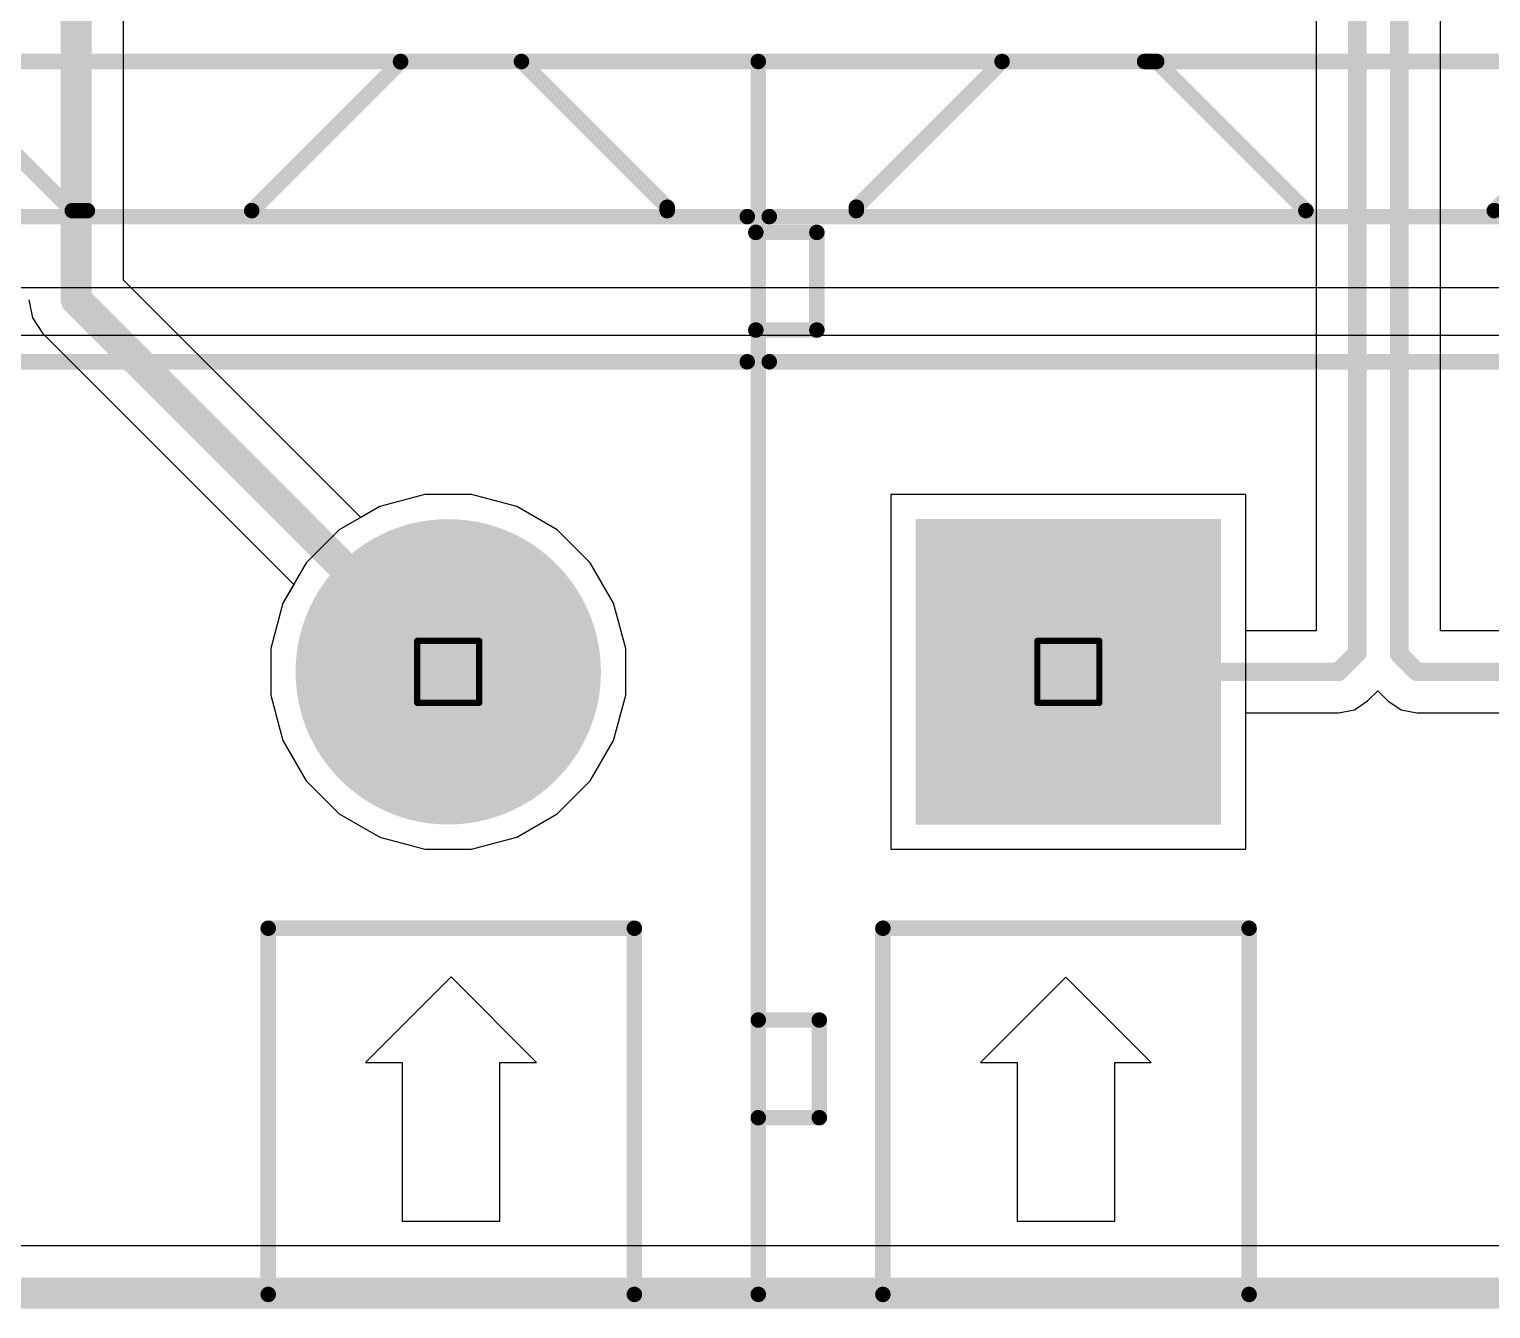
# Model space of a CAD drawing. Header units: inches. Extents: x -11 to 5428, y 0 to 5423.
# Drawn here: x 133.88 to 145.86, y -0.13 to 10.35 of the extents above; entities that cross this region are included whole.
import ezdxf

# ---------------------------------------------------------------- set-up
doc = ezdxf.new("R2010")
doc.units = ezdxf.units.IN
for name, color, linetype in [('Board Outline', 216, 'Continuous'), ('Bottom Layer', 5, 'Continuous'), ('Bottom Solder', 6, 'Continuous'), ('Drill Drawing', 1, 'Continuous'), ('GND', 16, 'Continuous'), ('Multi-Layer', 9, 'Continuous'), ('Pad Holes', 156, 'Continuous'), ('PWR', 76, 'Continuous'), ('Top Layer', 1, 'Continuous'), ('Top Overlay', 2, 'Continuous'), ('Top Solder', 216, 'Continuous')]:
    doc.layers.add(name, color=color, linetype=linetype)

# ---------------------------------------------------------------- blocks, each defined once
blk = doc.blocks.new('DB128L_5_08_3P_GY_S_291')
at = {"layer": 'Bottom Layer'}
h = blk.add_hatch(color=5, dxfattribs=at)
edge = h.paths.add_edge_path()
edge.add_arc((5.08001524, 1.016e-05), 1.1999976, 0, 360)
at = {"layer": 'Bottom Solder'}
h = blk.add_hatch(color=6, dxfattribs=at)
edge = h.paths.add_edge_path()
edge.add_arc((5.08001524, 1.016e-05), 1.2507976, 0, 360)
at = {"layer": 'GND'}
h = blk.add_hatch(color=16, dxfattribs=at)
edge = h.paths.add_edge_path()
edge.add_arc((5.08001524, 1.016e-05), 1.1999976, 0, 360)
at = {"layer": 'Multi-Layer'}
h = blk.add_hatch(color=9, dxfattribs=at)
edge = h.paths.add_edge_path()
edge.add_arc((5.08001524, 1.016e-05), 1.1999976, 0, 360)
at = {"layer": 'Pad Holes'}
h = blk.add_hatch(color=7, dxfattribs=at)
edge = h.paths.add_edge_path()
edge.add_arc((5.08001524, 1.016e-05), 0.7999984, 0, 360)
at = {"layer": 'PWR'}
h = blk.add_hatch(color=76, dxfattribs=at)
edge = h.paths.add_edge_path()
edge.add_arc((5.08001524, 1.016e-05), 1.1999976, 0, 360)
at = {"layer": 'Top Layer'}
h = blk.add_hatch(color=1, dxfattribs=at)
edge = h.paths.add_edge_path()
edge.add_arc((5.08001524, 1.016e-05), 1.1999976, 0, 360)
at = {"layer": 'Top Solder'}
h = blk.add_hatch(color=216, dxfattribs=at)
edge = h.paths.add_edge_path()
edge.add_arc((5.08001524, 1.016e-05), 1.2507976, 0, 360)
at = {"layer": 'Top Overlay'}
for p, q in [((5.103063199999999, -2.4996394), (4.4030646, -3.199638)), ((5.8030872, -3.199638), (5.103063199999999, -2.4996394)), ((5.103063199999999, -2.4996394), (5.103063199999999, -2.4996394)), ((4.4030646, -3.199638), (4.703063999999999, -3.199638)), ((4.703063999999999, -3.199638), (4.703063999999999, -4.4996354)), ((5.503087799999999, -4.4996354), (5.503087799999999, -3.199638)), ((5.503087799999999, -3.199638), (5.8030872, -3.199638)), ((4.703063999999999, -4.4996354), (5.503087799999999, -4.4996354))]:
    blk.add_line(p, q, dxfattribs=at)
for points in [[(-7.61998476, 5.00000016, 0.127, 0.127, 0), (7.61996444, 5.00000016, 0.127, 0.127, 0)], [(0.77781404, 5.00000016, 0.127, 0.127, 0), (1.99970644, 3.77810776, 0.127, 0.127, 0)], [(3.47021404, 3.77810776, 0.127, 0.127, 0), (4.68941404, 4.99730776, 0.127, 0.127, 0)], [(4.68941404, 4.99730776, 0.127, 0.127, 0), (4.68941404, 5.00000016, 0.127, 0.127, 0)], [(5.68001404, 5.00000016, 0.127, 0.127, 0), (6.873814039999999, 3.806200159999999, 0.127, 0.127, 0)], [(7.61996444, -5.09995424, 0.127, 0.127, 0), (7.62001524, 5.00000016, 0.127, 0.127, 0)], [(1.99970644, 3.77810776, 0.127, 0.127, 0), (2.12401404, 3.77810776, 0.127, 0.127, 0)], [(6.873814039999999, 3.77810776, 0.127, 0.127, 0), (6.873814039999999, 3.806200159999999, 0.127, 0.127, 0)], [(-7.530017959999999, 3.72888256, 0.127, 0.127, 0), (7.53004844, 3.72888256, 0.127, 0.127, 0)], [(7.600000039999999, 3.60000296, 0.127, 0.127, 0), (8.100024439999999, 3.60000296, 0.127, 0.127, 0)], [(8.100024439999999, 2.80000456, 0.127, 0.127, 0), (8.100024439999999, 3.60000296, 0.127, 0.127, 0)], [(7.600000039999999, 2.80000456, 0.127, 0.127, 0), (8.100024439999999, 2.80000456, 0.127, 0.127, 0)], [(-7.530017959999999, 2.54001016, 0.127, 0.127, 0), (7.52999764, 2.54001016, 0.127, 0.127, 0)], [(3.60529124, -2.10051904, 0.127, 0.127, 0), (6.60498044, -2.10051904, 0.127, 0.127, 0)], [(3.60529124, -5.100259039999999, 0.127, 0.127, 0), (3.60529124, -2.10051904, 0.127, 0.127, 0)], [(6.60498044, -5.100259039999999, 0.127, 0.127, 0), (6.60498044, -2.10051904, 0.127, 0.127, 0)], [(7.61996444, -2.85261304, 0.127, 0.127, 0), (8.11998884, -2.85261304, 0.127, 0.127, 0)], [(8.11998884, -3.65261144, 0.127, 0.127, 0), (8.11998884, -2.85261304, 0.127, 0.127, 0)], [(7.61996444, -3.65261144, 0.127, 0.127, 0), (8.11998884, -3.65261144, 0.127, 0.127, 0)], [(-7.61998476, -5.10000504, 0.127, 0.127, 0), (7.61996444, -5.09995424, 0.127, 0.127, 0)]]:
    blk.add_lwpolyline(points, format="xyseb", dxfattribs=at)
for points in [[(4.657664039999999, 5.00000016, 0.0635, 0.0635, 1), (4.72116404, 5.00000016, 0.0635, 0.0635, 1)], [(4.657664039999999, 4.99730776, 0.0635, 0.0635, 1), (4.72116404, 4.99730776, 0.0635, 0.0635, 1)], [(4.657664039999999, 4.99730776, 0.0635, 0.0635, 1), (4.72116404, 4.99730776, 0.0635, 0.0635, 1)], [(5.64826404, 5.00000016, 0.0635, 0.0635, 1), (5.71176404, 5.00000016, 0.0635, 0.0635, 1)], [(7.588214439999999, 5.00000016, 0.0635, 0.0635, 1), (7.651714439999999, 5.00000016, 0.0635, 0.0635, 1)], [(7.588265239999999, 5.00000016, 0.0635, 0.0635, 1), (7.651765239999999, 5.00000016, 0.0635, 0.0635, 1)], [(1.96795644, 3.77810776, 0.0635, 0.0635, 1), (2.03145644, 3.77810776, 0.0635, 0.0635, 1)], [(1.96795644, 3.77810776, 0.0635, 0.0635, 1), (2.03145644, 3.77810776, 0.0635, 0.0635, 1)], [(2.09226404, 3.77810776, 0.0635, 0.0635, 1), (2.15576404, 3.77810776, 0.0635, 0.0635, 1)], [(3.43846404, 3.77810776, 0.0635, 0.0635, 1), (3.50196404, 3.77810776, 0.0635, 0.0635, 1)], [(6.84206404, 3.806200159999999, 0.0635, 0.0635, 1), (6.90556404, 3.806200159999999, 0.0635, 0.0635, 1)], [(6.84206404, 3.806200159999999, 0.0635, 0.0635, 1), (6.90556404, 3.806200159999999, 0.0635, 0.0635, 1)], [(6.84206404, 3.77810776, 0.0635, 0.0635, 1), (6.90556404, 3.77810776, 0.0635, 0.0635, 1)], [(7.498298439999999, 3.72888256, 0.0635, 0.0635, 1), (7.56179844, 3.72888256, 0.0635, 0.0635, 1)], [(7.568250040000001, 3.60000296, 0.0635, 0.0635, 1), (7.63175004, 3.60000296, 0.0635, 0.0635, 1)], [(8.06827444, 3.60000296, 0.0635, 0.0635, 1), (8.13177444, 3.60000296, 0.0635, 0.0635, 1)], [(8.06827444, 3.60000296, 0.0635, 0.0635, 1), (8.13177444, 3.60000296, 0.0635, 0.0635, 1)], [(7.568250040000001, 2.80000456, 0.0635, 0.0635, 1), (7.63175004, 2.80000456, 0.0635, 0.0635, 1)], [(8.06827444, 2.80000456, 0.0635, 0.0635, 1), (8.13177444, 2.80000456, 0.0635, 0.0635, 1)], [(8.06827444, 2.80000456, 0.0635, 0.0635, 1), (8.13177444, 2.80000456, 0.0635, 0.0635, 1)], [(7.498247639999999, 2.54001016, 0.0635, 0.0635, 1), (7.561747639999999, 2.54001016, 0.0635, 0.0635, 1)], [(3.57354124, -2.10051904, 0.0635, 0.0635, 1), (3.63704124, -2.10051904, 0.0635, 0.0635, 1)], [(3.57354124, -2.10051904, 0.0635, 0.0635, 1), (3.63704124, -2.10051904, 0.0635, 0.0635, 1)], [(6.573230439999999, -2.10051904, 0.0635, 0.0635, 1), (6.636730439999999, -2.10051904, 0.0635, 0.0635, 1)], [(6.573230439999999, -2.10051904, 0.0635, 0.0635, 1), (6.636730439999999, -2.10051904, 0.0635, 0.0635, 1)], [(7.588214439999999, -2.85261304, 0.0635, 0.0635, 1), (7.651714439999999, -2.85261304, 0.0635, 0.0635, 1)], [(8.08823884, -2.85261304, 0.0635, 0.0635, 1), (8.15173884, -2.85261304, 0.0635, 0.0635, 1)], [(8.08823884, -2.85261304, 0.0635, 0.0635, 1), (8.15173884, -2.85261304, 0.0635, 0.0635, 1)], [(7.588214439999999, -3.65261144, 0.0635, 0.0635, 1), (7.651714439999999, -3.65261144, 0.0635, 0.0635, 1)], [(8.08823884, -3.65261144, 0.0635, 0.0635, 1), (8.15173884, -3.65261144, 0.0635, 0.0635, 1)], [(8.08823884, -3.65261144, 0.0635, 0.0635, 1), (8.15173884, -3.65261144, 0.0635, 0.0635, 1)], [(3.57354124, -5.100259039999999, 0.0635, 0.0635, 1), (3.63704124, -5.100259039999999, 0.0635, 0.0635, 1)], [(6.573230439999999, -5.100259039999999, 0.0635, 0.0635, 1), (6.636730439999999, -5.100259039999999, 0.0635, 0.0635, 1)], [(7.588214439999999, -5.09995424, 0.0635, 0.0635, 1), (7.651714439999999, -5.09995424, 0.0635, 0.0635, 1)], [(7.588214439999999, -5.09995424, 0.0635, 0.0635, 1), (7.651714439999999, -5.09995424, 0.0635, 0.0635, 1)]]:
    blk.add_lwpolyline(points, format="xyseb", close=True, dxfattribs=at)
blk = doc.blocks.new('DB128L_5_08_3P_GY_S_294')
at = {"layer": 'Bottom Layer'}
blk.add_hatch(color=5, dxfattribs=at).paths.add_polyline_path([(-6.27998236, 1.20000776), (-3.87998716, 1.20000776), (-3.87998716, -1.19998744), (-6.27998236, -1.19998744)])
at = {"layer": 'Bottom Solder'}
blk.add_hatch(color=6, dxfattribs=at).paths.add_polyline_path([(-6.33078236, 1.25080776), (-3.82918716, 1.25080776), (-3.82918716, -1.25078744), (-6.33078236, -1.25078744)])
at = {"layer": 'GND'}
blk.add_hatch(color=16, dxfattribs=at).paths.add_polyline_path([(-6.27998236, 1.20000776), (-3.87998716, 1.20000776), (-3.87998716, -1.19998744), (-6.27998236, -1.19998744)])
at = {"layer": 'Multi-Layer'}
blk.add_hatch(color=9, dxfattribs=at).paths.add_polyline_path([(-6.27998236, 1.20000776), (-3.87998716, 1.20000776), (-3.87998716, -1.19998744), (-6.27998236, -1.19998744)])
at = {"layer": 'Pad Holes'}
h = blk.add_hatch(color=7, dxfattribs=at)
edge = h.paths.add_edge_path()
edge.add_arc((-5.079984759999999, 1.016e-05), 0.7999984, 0, 360)
at = {"layer": 'PWR'}
blk.add_hatch(color=76, dxfattribs=at).paths.add_polyline_path([(-6.27998236, 1.20000776), (-3.87998716, 1.20000776), (-3.87998716, -1.19998744), (-6.27998236, -1.19998744)])
at = {"layer": 'Top Layer'}
blk.add_hatch(color=1, dxfattribs=at).paths.add_polyline_path([(-6.27998236, 1.20000776), (-3.87998716, 1.20000776), (-3.87998716, -1.19998744), (-6.27998236, -1.19998744)])
at = {"layer": 'Top Solder'}
blk.add_hatch(color=216, dxfattribs=at).paths.add_polyline_path([(-6.33078236, 1.25080776), (-3.82918716, 1.25080776), (-3.82918716, -1.25078744), (-6.33078236, -1.25078744)])
at = {"layer": 'Top Overlay'}
for p, q in [((-5.1000152, -2.499995), (-5.800013799999999, -3.1999936)), ((-4.3999912, -3.1999936), (-5.1000152, -2.499995)), ((-5.1000152, -2.499995), (-5.1000152, -2.499995)), ((-5.800013799999999, -3.1999936), (-5.5000144, -3.1999936)), ((-5.5000144, -3.1999936), (-5.5000144, -4.499991)), ((-4.6999906, -4.499991), (-4.6999906, -3.1999936)), ((-4.6999906, -3.1999936), (-4.3999912, -3.1999936)), ((-5.5000144, -4.499991), (-4.6999906, -4.499991))]:
    blk.add_line(p, q, dxfattribs=at)
for points in [[(-7.61998476, 5.00000016, 0.127, 0.127, 0), (7.61996444, 5.00000016, 0.127, 0.127, 0)], [(-7.61998476, -5.09995424, 0.127, 0.127, 0), (-7.61998476, 5.00000016, 0.127, 0.127, 0)], [(-6.816785959999999, 3.806200159999999, 0.127, 0.127, 0), (-5.622985959999999, 5.00000016, 0.127, 0.127, 0)], [(-4.454585959999999, 5.00000016, 0.127, 0.127, 0), (-4.35567836, 5.00000016, 0.127, 0.127, 0)], [(-4.35567836, 5.00000016, 0.127, 0.127, 0), (-3.13378596, 3.77810776, 0.127, 0.127, 0)], [(-1.59032956, 3.77810776, 0.127, 0.127, 0), (-0.4667859599999999, 4.90165136, 0.127, 0.127, 0)], [(-6.816785959999999, 3.77810776, 0.127, 0.127, 0), (-6.816785959999999, 3.806200159999999, 0.127, 0.127, 0)], [(-7.530017959999999, 3.72888256, 0.127, 0.127, 0), (7.53004844, 3.72888256, 0.127, 0.127, 0)], [(-7.530017959999999, 2.54001016, 0.127, 0.127, 0), (7.52999764, 2.54001016, 0.127, 0.127, 0)], [(-6.59890476, -5.10030984, 0.127, 0.127, 0), (-6.59890476, -2.10026504, 0.127, 0.127, 0)], [(-6.59890476, -2.10026504, 0.127, 0.127, 0), (-3.59885996, -2.10026504, 0.127, 0.127, 0)], [(-3.59885996, -5.10030984, 0.127, 0.127, 0), (-3.59885996, -2.10026504, 0.127, 0.127, 0)], [(-7.61998476, -5.10000504, 0.127, 0.127, 0), (7.61996444, -5.09995424, 0.127, 0.127, 0)]]:
    blk.add_lwpolyline(points, format="xyseb", dxfattribs=at)
for points in [[(-7.651734759999999, 5.00000016, 0.0635, 0.0635, 1), (-7.58823476, 5.00000016, 0.0635, 0.0635, 1)], [(-7.651734759999999, 5.00000016, 0.0635, 0.0635, 1), (-7.58823476, 5.00000016, 0.0635, 0.0635, 1)], [(-5.65473596, 5.00000016, 0.0635, 0.0635, 1), (-5.59123596, 5.00000016, 0.0635, 0.0635, 1)], [(-4.48633596, 5.00000016, 0.0635, 0.0635, 1), (-4.42283596, 5.00000016, 0.0635, 0.0635, 1)], [(-4.38742836, 5.00000016, 0.0635, 0.0635, 1), (-4.32392836, 5.00000016, 0.0635, 0.0635, 1)], [(-4.38742836, 5.00000016, 0.0635, 0.0635, 1), (-4.32392836, 5.00000016, 0.0635, 0.0635, 1)], [(-6.84853596, 3.806200159999999, 0.0635, 0.0635, 1), (-6.78503596, 3.806200159999999, 0.0635, 0.0635, 1)], [(-6.84853596, 3.806200159999999, 0.0635, 0.0635, 1), (-6.78503596, 3.806200159999999, 0.0635, 0.0635, 1)], [(-6.84853596, 3.77810776, 0.0635, 0.0635, 1), (-6.78503596, 3.77810776, 0.0635, 0.0635, 1)], [(-3.16553596, 3.77810776, 0.0635, 0.0635, 1), (-3.10203596, 3.77810776, 0.0635, 0.0635, 1)], [(-1.62207956, 3.77810776, 0.0635, 0.0635, 1), (-1.55857956, 3.77810776, 0.0635, 0.0635, 1)], [(-7.56176796, 3.72888256, 0.0635, 0.0635, 1), (-7.49826796, 3.72888256, 0.0635, 0.0635, 1)], [(-7.56176796, 2.54001016, 0.0635, 0.0635, 1), (-7.49826796, 2.54001016, 0.0635, 0.0635, 1)], [(-6.63065476, -2.10026504, 0.0635, 0.0635, 1), (-6.567154759999999, -2.10026504, 0.0635, 0.0635, 1)], [(-6.63065476, -2.10026504, 0.0635, 0.0635, 1), (-6.567154759999999, -2.10026504, 0.0635, 0.0635, 1)], [(-3.63060996, -2.10026504, 0.0635, 0.0635, 1), (-3.567109959999999, -2.10026504, 0.0635, 0.0635, 1)], [(-3.63060996, -2.10026504, 0.0635, 0.0635, 1), (-3.567109959999999, -2.10026504, 0.0635, 0.0635, 1)], [(-7.651734759999999, -5.09995424, 0.0635, 0.0635, 1), (-7.58823476, -5.09995424, 0.0635, 0.0635, 1)], [(-7.651734759999999, -5.10000504, 0.0635, 0.0635, 1), (-7.58823476, -5.10000504, 0.0635, 0.0635, 1)], [(-6.63065476, -5.10030984, 0.0635, 0.0635, 1), (-6.567154759999999, -5.10030984, 0.0635, 0.0635, 1)], [(-3.63060996, -5.10030984, 0.0635, 0.0635, 1), (-3.567109959999999, -5.10030984, 0.0635, 0.0635, 1)]]:
    blk.add_lwpolyline(points, format="xyseb", close=True, dxfattribs=at)

msp = doc.modelspace()

# ---------------------------------------------------------------- linework, layer by layer
at = {"layer": 'Board Outline'}
msp.add_lwpolyline([(1.27e-05, 1.27e-05, 0.254, 0.254, 0), (344.00001304, 1.27e-05, 0.254, 0.254, 0)], format="xyseb", dxfattribs=at)
at = {"layer": 'Bottom Layer'}
for p, q in [((137.12530868, 6.544729100000001), (136.75550754, 6.445643699999999)), ((137.50815272, 6.544729100000001), (137.12530868, 6.544729100000001)), ((137.87795386, 6.445643699999999), (137.50815272, 6.544729100000001)), ((143.8507283, 6.544729100000001), (140.9427331, 6.544729100000001)), ((140.9427331, 6.544729100000001), (140.9427331, 3.636733899999999)), ((143.8507283, 3.636733899999999), (143.8507283, 6.544729100000001)), ((136.75550754, 6.445643699999999), (136.42395372, 6.25421914)), ((138.20950768, 6.25421914), (137.87795386, 6.445643699999999)), ((136.42395372, 6.25421914), (136.15324306, 5.98350848)), ((138.48021834, 5.98350848), (138.20950768, 6.25421914)), ((136.15324306, 5.98350848), (135.9618185, 5.651954659999999)), ((138.6716429, 5.651954659999999), (138.48021834, 5.98350848)), ((135.9618185, 5.651954659999999), (135.8627331, 5.28215352)), ((138.7707283, 5.28215352), (138.6716429, 5.651954659999999)), ((135.8627331, 5.28215352), (135.8627331, 4.89930948)), ((138.7707283, 4.89930948), (138.7707283, 5.28215352)), ((135.8627331, 4.89930948), (135.9618185, 4.52950834)), ((138.6716429, 4.52950834), (138.7707283, 4.89930948)), ((135.9618185, 4.52950834), (136.15324306, 4.19795452)), ((138.48021834, 4.19795452), (138.6716429, 4.52950834)), ((136.15324306, 4.19795452), (136.42395372, 3.92724386)), ((138.20950768, 3.92724386), (138.48021834, 4.19795452)), ((136.42395372, 3.92724386), (136.75550754, 3.7358193)), ((137.87795386, 3.7358193), (138.20950768, 3.92724386)), ((136.75550754, 3.7358193), (137.12530868, 3.636733899999999)), ((137.50815272, 3.636733899999999), (137.87795386, 3.7358193)), ((137.12530868, 3.636733899999999), (137.50815272, 3.636733899999999)), ((140.9427331, 3.636733899999999), (143.8507283, 3.636733899999999)), ((185.23320586, 0.38846506), (9.71480658, 0.38846506))]:
    msp.add_line(p, q, dxfattribs=at)
at = {"layer": 'Drill Drawing'}
for points in [[(137.0627307, 5.3447315, 0.0508, 0.0508, 0), (137.5707307, 5.3447315, 0.0508, 0.0508, 0)], [(137.0627307, 4.8367315, 0.0508, 0.0508, 0), (137.0627307, 5.3447315, 0.0508, 0.0508, 0)], [(137.5707307, 4.8367315, 0.0508, 0.0508, 0), (137.5707307, 5.3447315, 0.0508, 0.0508, 0)], [(142.1427307, 5.3447315, 0.0508, 0.0508, 0), (142.6507307, 5.3447315, 0.0508, 0.0508, 0)], [(142.1427307, 4.8367315, 0.0508, 0.0508, 0), (142.1427307, 5.3447315, 0.0508, 0.0508, 0)], [(142.6507307, 4.8367315, 0.0508, 0.0508, 0), (142.6507307, 5.3447315, 0.0508, 0.0508, 0)], [(137.0627307, 4.8367315, 0.0508, 0.0508, 0), (137.5707307, 4.8367315, 0.0508, 0.0508, 0)], [(142.1427307, 4.8367315, 0.0508, 0.0508, 0), (142.6507307, 4.8367315, 0.0508, 0.0508, 0)]]:
    msp.add_lwpolyline(points, format="xyseb", dxfattribs=at)
for points in [[(137.0500307, 5.3447315, 0.0254, 0.0254, 1), (137.0754307, 5.3447315, 0.0254, 0.0254, 1)], [(137.0500307, 5.3447315, 0.0254, 0.0254, 1), (137.0754307, 5.3447315, 0.0254, 0.0254, 1)], [(137.5580307, 5.3447315, 0.0254, 0.0254, 1), (137.5834307, 5.3447315, 0.0254, 0.0254, 1)], [(137.5580307, 5.3447315, 0.0254, 0.0254, 1), (137.5834307, 5.3447315, 0.0254, 0.0254, 1)], [(142.1300307, 5.3447315, 0.0254, 0.0254, 1), (142.1554307, 5.3447315, 0.0254, 0.0254, 1)], [(142.1300307, 5.3447315, 0.0254, 0.0254, 1), (142.1554307, 5.3447315, 0.0254, 0.0254, 1)], [(142.6380307, 5.3447315, 0.0254, 0.0254, 1), (142.6634307, 5.3447315, 0.0254, 0.0254, 1)], [(142.6380307, 5.3447315, 0.0254, 0.0254, 1), (142.6634307, 5.3447315, 0.0254, 0.0254, 1)], [(137.0500307, 4.8367315, 0.0254, 0.0254, 1), (137.0754307, 4.8367315, 0.0254, 0.0254, 1)], [(137.0500307, 4.8367315, 0.0254, 0.0254, 1), (137.0754307, 4.8367315, 0.0254, 0.0254, 1)], [(137.5580307, 4.8367315, 0.0254, 0.0254, 1), (137.5834307, 4.8367315, 0.0254, 0.0254, 1)], [(137.5580307, 4.8367315, 0.0254, 0.0254, 1), (137.5834307, 4.8367315, 0.0254, 0.0254, 1)], [(142.1300307, 4.8367315, 0.0254, 0.0254, 1), (142.1554307, 4.8367315, 0.0254, 0.0254, 1)], [(142.1300307, 4.8367315, 0.0254, 0.0254, 1), (142.1554307, 4.8367315, 0.0254, 0.0254, 1)], [(142.6380307, 4.8367315, 0.0254, 0.0254, 1), (142.6634307, 4.8367315, 0.0254, 0.0254, 1)], [(142.6380307, 4.8367315, 0.0254, 0.0254, 1), (142.6634307, 4.8367315, 0.0254, 0.0254, 1)]]:
    msp.add_lwpolyline(points, format="xyseb", close=True, dxfattribs=at)
at = {"layer": 'GND'}
for p, q in [((173.67773494, 8.23706506), (10.73726072, 8.23706506)), ((10.34879566, 7.848599999999999), (174.0662, 7.848599999999999)), ((137.12530868, 6.544729100000001), (136.75550754, 6.445643699999999)), ((137.50815272, 6.544729100000001), (137.12530868, 6.544729100000001)), ((137.87795386, 6.445643699999999), (137.50815272, 6.544729100000001)), ((143.8507283, 6.544729100000001), (140.9427331, 6.544729100000001)), ((140.9427331, 6.544729100000001), (140.9427331, 3.636733899999999)), ((143.8507283, 3.636733899999999), (143.8507283, 6.544729100000001)), ((136.75550754, 6.445643699999999), (136.42395372, 6.25421914)), ((138.20950768, 6.25421914), (137.87795386, 6.445643699999999)), ((136.42395372, 6.25421914), (136.15324306, 5.98350848)), ((138.48021834, 5.98350848), (138.20950768, 6.25421914)), ((136.15324306, 5.98350848), (135.9618185, 5.651954659999999)), ((138.6716429, 5.651954659999999), (138.48021834, 5.98350848)), ((135.9618185, 5.651954659999999), (135.8627331, 5.28215352)), ((138.7707283, 5.28215352), (138.6716429, 5.651954659999999)), ((135.8627331, 5.28215352), (135.8627331, 4.89930948)), ((138.7707283, 4.89930948), (138.7707283, 5.28215352)), ((135.8627331, 4.89930948), (135.9618185, 4.52950834)), ((138.6716429, 4.52950834), (138.7707283, 4.89930948)), ((135.9618185, 4.52950834), (136.15324306, 4.19795452)), ((138.48021834, 4.19795452), (138.6716429, 4.52950834)), ((136.15324306, 4.19795452), (136.42395372, 3.92724386)), ((138.20950768, 3.92724386), (138.48021834, 4.19795452)), ((136.42395372, 3.92724386), (136.75550754, 3.7358193)), ((137.87795386, 3.7358193), (138.20950768, 3.92724386)), ((136.75550754, 3.7358193), (137.12530868, 3.636733899999999)), ((137.50815272, 3.636733899999999), (137.87795386, 3.7358193)), ((137.12530868, 3.636733899999999), (137.50815272, 3.636733899999999)), ((140.9427331, 3.636733899999999), (143.8507283, 3.636733899999999)), ((343.61156068, 0.38846506), (0.38846506, 0.38846506))]:
    msp.add_line(p, q, dxfattribs=at)
at = {"layer": 'PWR'}
for p, q in [((137.12530868, 6.544729100000001), (136.75550754, 6.445643699999999)), ((137.50815272, 6.544729100000001), (137.12530868, 6.544729100000001)), ((137.87795386, 6.445643699999999), (137.50815272, 6.544729100000001)), ((143.8507283, 6.544729100000001), (140.9427331, 6.544729100000001)), ((140.9427331, 6.544729100000001), (140.9427331, 3.636733899999999)), ((143.8507283, 3.636733899999999), (143.8507283, 6.544729100000001)), ((136.75550754, 6.445643699999999), (136.42395372, 6.25421914)), ((138.20950768, 6.25421914), (137.87795386, 6.445643699999999)), ((136.42395372, 6.25421914), (136.15324306, 5.98350848)), ((138.48021834, 5.98350848), (138.20950768, 6.25421914)), ((136.15324306, 5.98350848), (135.9618185, 5.651954659999999)), ((138.6716429, 5.651954659999999), (138.48021834, 5.98350848)), ((135.9618185, 5.651954659999999), (135.8627331, 5.28215352)), ((138.7707283, 5.28215352), (138.6716429, 5.651954659999999)), ((135.8627331, 5.28215352), (135.8627331, 4.89930948)), ((138.7707283, 4.89930948), (138.7707283, 5.28215352)), ((135.8627331, 4.89930948), (135.9618185, 4.52950834)), ((138.6716429, 4.52950834), (138.7707283, 4.89930948)), ((135.9618185, 4.52950834), (136.15324306, 4.19795452)), ((138.48021834, 4.19795452), (138.6716429, 4.52950834)), ((136.15324306, 4.19795452), (136.42395372, 3.92724386)), ((138.20950768, 3.92724386), (138.48021834, 4.19795452)), ((136.42395372, 3.92724386), (136.75550754, 3.7358193)), ((137.87795386, 3.7358193), (138.20950768, 3.92724386)), ((136.75550754, 3.7358193), (137.12530868, 3.636733899999999)), ((137.50815272, 3.636733899999999), (137.87795386, 3.7358193)), ((137.12530868, 3.636733899999999), (137.50815272, 3.636733899999999)), ((140.9427331, 3.636733899999999), (143.8507283, 3.636733899999999)), ((228.16074764, 0.38846506), (0.38846506, 0.38846506))]:
    msp.add_line(p, q, dxfattribs=at)
at = {"layer": 'Top Layer'}
for p, q in [((144.42861132, 17.22309738), (144.42861132, 5.42740088)), ((134.6571983, 8.29963542), (134.6571983, 16.0847151)), ((145.44485008, 5.42740088), (145.44485008, 15.93120512)), ((136.6006158, 6.35621792), (134.6571983, 8.29963542)), ((133.88026818, 8.13872896), (133.90983886, 7.99007038)), ((133.90983886, 7.99007038), (133.99404748, 7.864043199999999)), ((133.99404748, 7.864043199999999), (136.05124428, 5.8068464)), ((137.12530868, 6.544729100000001), (136.75550754, 6.445643699999999)), ((137.50815272, 6.544729100000001), (137.12530868, 6.544729100000001)), ((137.87795386, 6.445643699999999), (137.50815272, 6.544729100000001)), ((143.8507283, 6.544729100000001), (140.9427331, 6.544729100000001)), ((140.9427331, 6.544729100000001), (140.9427331, 3.636733899999999)), ((143.8507283, 5.42740088), (143.8507283, 6.544729100000001)), ((136.75550754, 6.445643699999999), (136.6006158, 6.35621792)), ((138.20950768, 6.25421914), (137.87795386, 6.445643699999999)), ((138.48021834, 5.98350848), (138.20950768, 6.25421914)), ((138.6716429, 5.651954659999999), (138.48021834, 5.98350848)), ((136.05124428, 5.8068464), (135.9618185, 5.651954659999999)), ((135.9618185, 5.651954659999999), (135.8627331, 5.28215352)), ((138.7707283, 5.28215352), (138.6716429, 5.651954659999999)), ((144.42861132, 5.42740088), (143.8507283, 5.42740088)), ((146.06165098, 5.42740088), (145.44485008, 5.42740088)), ((135.8627331, 5.28215352), (135.8627331, 4.89930948)), ((138.7707283, 4.89930948), (138.7707283, 5.28215352)), ((144.8492277, 4.85267), (144.93211806, 4.93555782)), ((144.93211806, 4.93555782), (145.01500588, 4.85267)), ((135.8627331, 4.89930948), (135.9618185, 4.52950834)), ((138.6716429, 4.52950834), (138.7707283, 4.89930948)), ((144.74000516, 4.77969072), (144.8492277, 4.85267)), ((145.01500588, 4.85267), (145.12423096, 4.77968818)), ((143.8507283, 3.636733899999999), (143.8507283, 4.75406212)), ((143.8507283, 4.75406212), (144.6111662, 4.75406212)), ((144.6111662, 4.75406212), (144.74000516, 4.77969072)), ((145.12423096, 4.77968818), (145.25306738, 4.75406212)), ((145.25306738, 4.75406212), (146.06165098, 4.75406212)), ((135.9618185, 4.52950834), (136.15324306, 4.19795452)), ((138.48021834, 4.19795452), (138.6716429, 4.52950834)), ((136.15324306, 4.19795452), (136.42395372, 3.92724386)), ((138.20950768, 3.92724386), (138.48021834, 4.19795452)), ((136.42395372, 3.92724386), (136.75550754, 3.7358193)), ((137.87795386, 3.7358193), (138.20950768, 3.92724386)), ((136.75550754, 3.7358193), (137.12530868, 3.636733899999999)), ((137.50815272, 3.636733899999999), (137.87795386, 3.7358193)), ((137.12530868, 3.636733899999999), (137.50815272, 3.636733899999999)), ((140.9427331, 3.636733899999999), (143.8507283, 3.636733899999999)), ((185.23320586, 0.38846506), (9.7148015, 0.38846506))]:
    msp.add_line(p, q, dxfattribs=at)
for points in [[(144.7652807, 5.244846, 0.1524, 0.1524, 0), (144.7652807, 17.22309738, 0.1524, 0.1524, 0)], [(145.1081807, 5.235618179999999, 0.1524, 0.1524, 0), (145.1081807, 17.08106566, 0.1524, 0.1524, 0)], [(134.26873324, 8.13872896, 0.254, 0.254, 0), (134.26873324, 16.6562151, 0.254, 0.254, 0)], [(134.26873324, 8.13872896, 0.254, 0.254, 0), (137.3167307, 5.0907315, 0.254, 0.254, 0)], [(144.6111662, 5.0907315, 0.1524, 0.1524, 0), (144.7652807, 5.244846, 0.1524, 0.1524, 0)], [(145.1081807, 5.235618179999999, 0.1524, 0.1524, 0), (145.25306738, 5.0907315, 0.1524, 0.1524, 0)], [(142.3967307, 5.0907315, 0.1524, 0.1524, 0), (144.6111662, 5.0907315, 0.1524, 0.1524, 0)], [(145.25306738, 5.0907315, 0.1524, 0.1524, 0), (147.4767307, 5.0907315, 0.1524, 0.1524, 0)]]:
    msp.add_lwpolyline(points, format="xyseb", dxfattribs=at)
for points in [[(134.20523324, 8.13872896, 0.127, 0.127, 1), (134.33223324, 8.13872896, 0.127, 0.127, 1)], [(134.20523324, 8.13872896, 0.127, 0.127, 1), (134.33223324, 8.13872896, 0.127, 0.127, 1)], [(144.7271807, 5.244846, 0.0762, 0.0762, 1), (144.8033807, 5.244846, 0.0762, 0.0762, 1)], [(144.7271807, 5.244846, 0.0762, 0.0762, 1), (144.8033807, 5.244846, 0.0762, 0.0762, 1)], [(145.0700807, 5.235618179999999, 0.0762, 0.0762, 1), (145.1462807, 5.235618179999999, 0.0762, 0.0762, 1)], [(145.0700807, 5.235618179999999, 0.0762, 0.0762, 1), (145.1462807, 5.235618179999999, 0.0762, 0.0762, 1)], [(137.2532307, 5.0907315, 0.127, 0.127, 1), (137.3802307, 5.0907315, 0.127, 0.127, 1)], [(142.3586307, 5.0907315, 0.0762, 0.0762, 1), (142.4348307, 5.0907315, 0.0762, 0.0762, 1)], [(144.5730662, 5.0907315, 0.0762, 0.0762, 1), (144.6492662, 5.0907315, 0.0762, 0.0762, 1)], [(144.5730662, 5.0907315, 0.0762, 0.0762, 1), (144.6492662, 5.0907315, 0.0762, 0.0762, 1)], [(145.21496738, 5.0907315, 0.0762, 0.0762, 1), (145.29116738, 5.0907315, 0.0762, 0.0762, 1)], [(145.21496738, 5.0907315, 0.0762, 0.0762, 1), (145.29116738, 5.0907315, 0.0762, 0.0762, 1)]]:
    msp.add_lwpolyline(points, format="xyseb", close=True, dxfattribs=at)

# ---------------------------------------------------------------- block references
for name, p in [('DB128L_5_08_3P_GY_S_291', (132.23671546, 5.090721339999999)), ('DB128L_5_08_3P_GY_S_294', (147.47671546, 5.090721339999999))]:
    msp.add_blockref(name, p)

doc.saveas('drawing.dxf')
